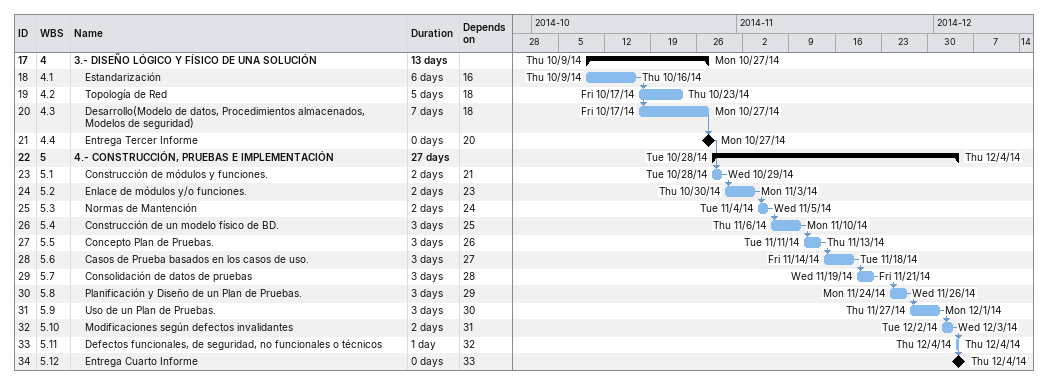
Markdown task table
| ID | WBS | Task | Duration | Start | Finish | Predecessors |
|---|---|---|---|---|---|---|
| 17 | 4 | **3.- DISEÑO LÓGICO Y FÍSICO DE UNA SOLUCIÓN** | 13d | 2014-10-09 | 2014-10-27 |  |
| 18 | 4.1 | Estandarización | 6d | 2014-10-09 | 2014-10-16 | 16 |
| 19 | 4.2 | Topología de Red | 5d | 2014-10-17 | 2014-10-23 | 18 |
| 20 | 4.3 | Desarrollo(Modelo de datos, Procedimientos almacenados, Modelos de seguridad) | 7d | 2014-10-17 | 2014-10-27 | 18 |
| 21 | 4.4 | Entrega Tercer Informe | 0d | 2014-10-27 | 2014-10-27 | 20 |
| 22 | 5 | **4.- CONSTRUCCIÓN, PRUEBAS E IMPLEMENTACIÓN** | 27d | 2014-10-28 | 2014-12-04 |  |
| 23 | 5.1 | Construcción de módulos y funciones. | 2d | 2014-10-28 | 2014-10-29 | 21 |
| 24 | 5.2 | Enlace de módulos y/o funciones. | 2d | 2014-10-30 | 2014-11-03 | 23 |
| 25 | 5.3 | Normas de Mantención | 2d | 2014-11-04 | 2014-11-05 | 24 |
| 26 | 5.4 | Construcción de un modelo físico de BD. | 3d | 2014-11-06 | 2014-11-10 | 25 |
| 27 | 5.5 | Concepto Plan de Pruebas. | 3d | 2014-11-11 | 2014-11-13 | 26 |
| 28 | 5.6 | Casos de Prueba basados en los casos de uso. | 3d | 2014-11-14 | 2014-11-18 | 27 |
| 29 | 5.7 | Consolidación de datos de pruebas | 3d | 2014-11-19 | 2014-11-21 | 28 |
| 30 | 5.8 | Planificación y Diseño de un Plan de Pruebas. | 3d | 2014-11-24 | 2014-11-26 | 29 |
| 31 | 5.9 | Uso de un Plan de Pruebas. | 3d | 2014-11-27 | 2014-12-01 | 30 |
| 32 | 5.10 | Modificaciones según defectos invalidantes | 2d | 2014-12-02 | 2014-12-03 | 31 |
| 33 | 5.11 | Defectos funcionales, de seguridad, no funcionales o técnicos | 1d | 2014-12-04 | 2014-12-04 | 32 |
| 34 | 5.12 | Entrega Cuarto Informe | 0d | 2014-12-04 | 2014-12-04 | 33 |
